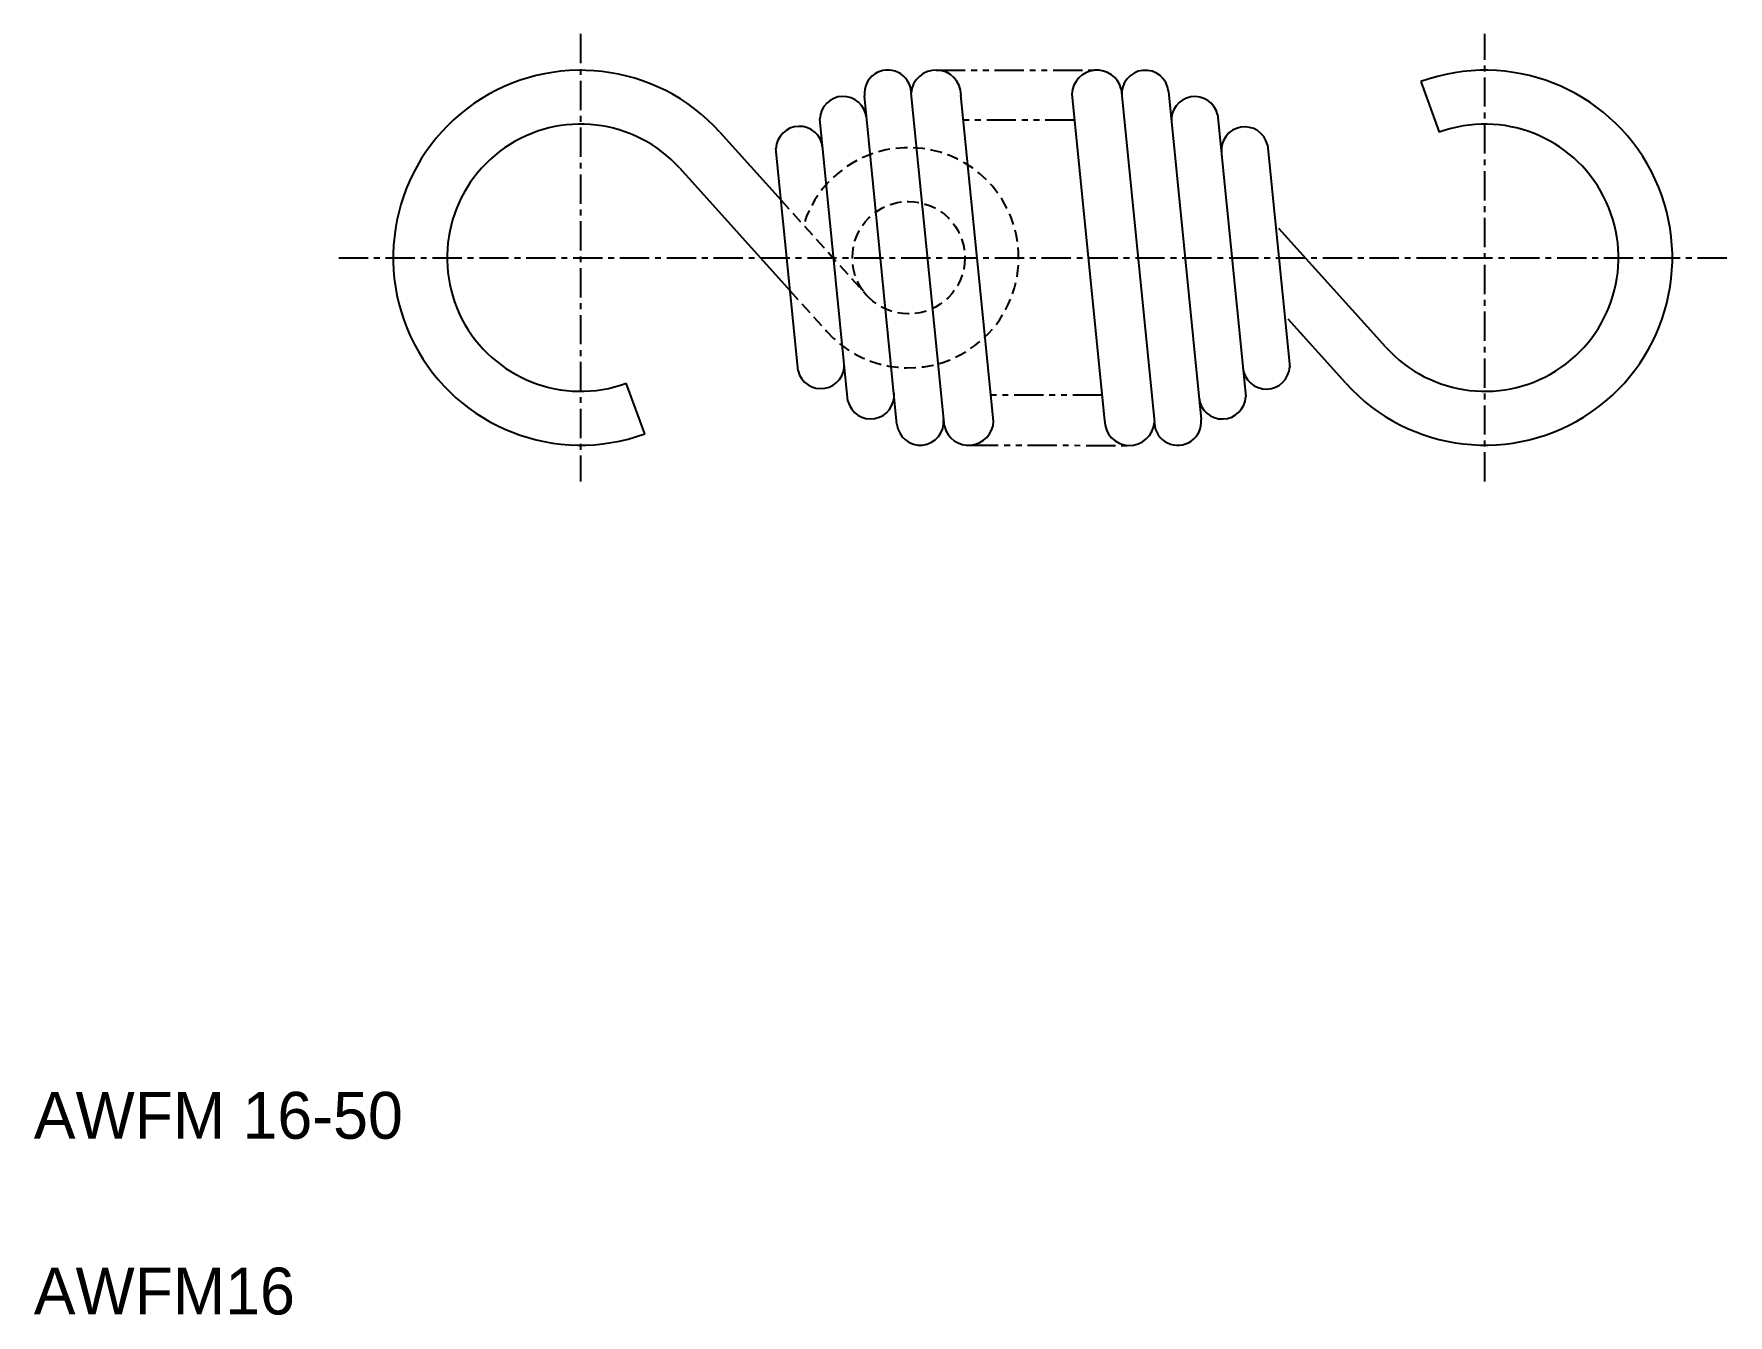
# Model space of a CAD drawing. Extents: x 66.9 to 139.3, y 180.4 to 235.1.
import ezdxf

# ---------------------------------------------------------------- set-up
doc = ezdxf.new("R2010")
doc.units = 0
for name, pattern in [('CENTER', [2, 1.25, -0.25, 0.25, -0.25]), ('DASHED', [0.75, 0.5, -0.25]), ('PHANTOM', [2.5, 1.25, -0.25, 0.25, -0.25, 0.25, -0.25])]:
    doc.linetypes.add(name, pattern=pattern)
doc.layers.get('0').update_dxf_attribs({"linetype": 'CONTINUOUS'})
doc.layers.add('CENTER', color=1, linetype='CENTER')

msp = doc.modelspace()

# ---------------------------------------------------------------- linework, layer by layer
at = {"color": 3, "linetype": 'PHANTOM'}
for p, q in [((105.455, 233.533), (112.215, 233.523)), ((111.367, 231.39), (106.629, 231.39)), ((112.541, 219.656), (107.802, 219.656)), ((106.864, 217.518), (113.715, 217.513))]:
    msp.add_line(p, q, dxfattribs=at)
at = {"color": 7, "linetype": 'CONTINUOUS'}
for p, q in [((126.149, 233.041), (126.935, 230.879)), ((103.789, 218.424), (102.402, 232.433)), ((105.812, 218.33), (104.391, 232.544)), ((107.914, 218.541), (106.521, 232.466)), ((111.256, 232.505), (112.648, 218.58)), ((113.357, 232.716), (114.779, 218.502)), ((115.38, 232.623), (116.768, 218.613)), ((101.697, 219.397), (100.492, 231.449)), ((117.472, 231.649), (118.677, 219.597)), ((96.228, 230.879), (98.839, 227.981)), ((99.567, 220.699), (98.618, 230.19)), ((119.602, 230.347), (120.552, 220.856)), ((94.519, 229.339), (99.226, 224.116)), ((124.651, 221.707), (120.094, 226.763)), ((122.942, 220.167), (120.481, 222.899)), ((93.021, 218.006), (92.234, 220.167))]:
    msp.add_line(p, q, dxfattribs=at)
at = {"color": 3, "linetype": 'DASHED'}
for p, q in [((98.839, 227.981), (102.502, 223.916)), ((99.226, 224.116), (100.793, 222.377))]:
    msp.add_line(p, q, dxfattribs=at)
msp.add_circle((104.285, 225.523), 2.4, dxfattribs=at)
at = {"color": 7, "linetype": 'CONTINUOUS'}
for centre, radius, start, end in [((90.285, 225.523), 8, 42.02463, 290), ((103.397, 232.532), 1, 3.22631, 185.71059), ((105.455, 232.466), 1.067, 359.99996, 175.81133), ((112.322, 232.461), 1.067, 13.78995, 177.63124), ((114.385, 232.523), 1, 5.71059, 185.71059), ((128.885, 225.523), 8, 222.02463, 110), ((101.491, 231.407), 1, 5.69881, 177.63123), ((116.502, 231.401), 1, 13.78995, 185.71059), ((90.285, 225.523), 5.7, 42.02463, 290), ((99.619, 230.13), 1, 5.69881, 177.63123), ((118.631, 230.109), 1, 13.78995, 185.71059), ((128.885, 225.523), 5.7, 222.02463, 110), ((100.539, 220.937), 1, 193.78995, 5.71059), ((119.551, 220.916), 1, 185.69881, 357.63123), ((102.668, 219.645), 1, 193.78995, 5.71059), ((117.678, 219.639), 1, 185.69881, 357.63123), ((104.784, 218.523), 1, 185.71059, 5.71059), ((106.848, 218.585), 1.067, 193.78995, 357.63124), ((113.715, 218.58), 1.067, 179.99996, 355.81133), ((115.773, 218.514), 1, 183.22631, 5.71059)]:
    msp.add_arc(centre, radius, start, end, dxfattribs=at)
at = {"color": 3, "linetype": 'DASHED'}
msp.add_arc((104.285, 225.523), 4.7, 222.02463, 162.73098, dxfattribs=at)
at = {"layer": 'CENTER', "color": 1, "linetype": 'CENTER'}
for p, q in [((90.285, 235.076), (90.285, 215.97)), ((128.885, 215.97), (128.885, 235.076)), ((79.964, 225.523), (139.264, 225.523))]:
    msp.add_line(p, q, dxfattribs=at)

# ---------------------------------------------------------------- texts
at = {"color": 7, "linetype": 'CONTINUOUS'}
for s, p in [('AWFM 16-50', (66.944, 187.919)), ('AWFM16', (66.944, 180.419))]:
    msp.add_text(s, height=2, dxfattribs=at).set_placement(p)

doc.saveas('drawing.dxf')
